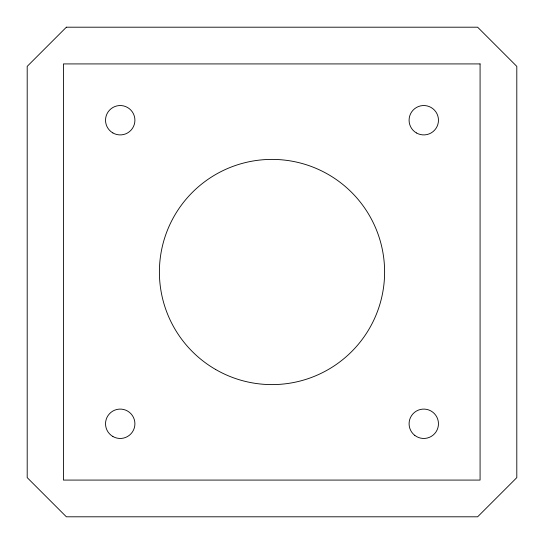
<?xml version="1.0" encoding="UTF-8"?>
<svg xmlns="http://www.w3.org/2000/svg" width="544" height="544" viewBox="0 0 544 544"><rect width="100%" height="100%" fill="white"/><g stroke="black" fill="none" stroke-linecap="round" stroke-linejoin="round"><path stroke-width="0.82" d="M66.368 27.2L27.2 66.368L27.2 477.632L66.368 516.8L477.632 516.8L516.8 477.632L516.8 66.368L477.632 27.2L66.368 27.2M480.08 63.92L63.43 63.92L63.43 480.08L480.08 480.08L480.08 63.92M215.696 369.519A112.608 112.608 0 0 0 384.608 272A112.608 112.608 0 0 0 215.696 174.481A112.608 112.608 0 0 0 215.696 369.519M414.793 435.397A14.688 14.688 0 0 0 438.328 425.748A14.688 14.688 0 0 0 418.207 410.183A14.688 14.688 0 0 0 414.793 435.397M112.88 436.499A14.688 14.688 0 0 0 134.912 423.776A14.688 14.688 0 0 0 112.88 411.053A14.688 14.688 0 0 0 112.88 436.499M112.88 132.947A14.688 14.688 0 0 0 134.912 120.224A14.688 14.688 0 0 0 112.88 107.501A14.688 14.688 0 0 0 112.88 132.947M416.432 132.947A14.688 14.688 0 0 0 438.464 120.224A14.688 14.688 0 0 0 416.432 107.501A14.688 14.688 0 0 0 416.432 132.947"/></g></svg>
